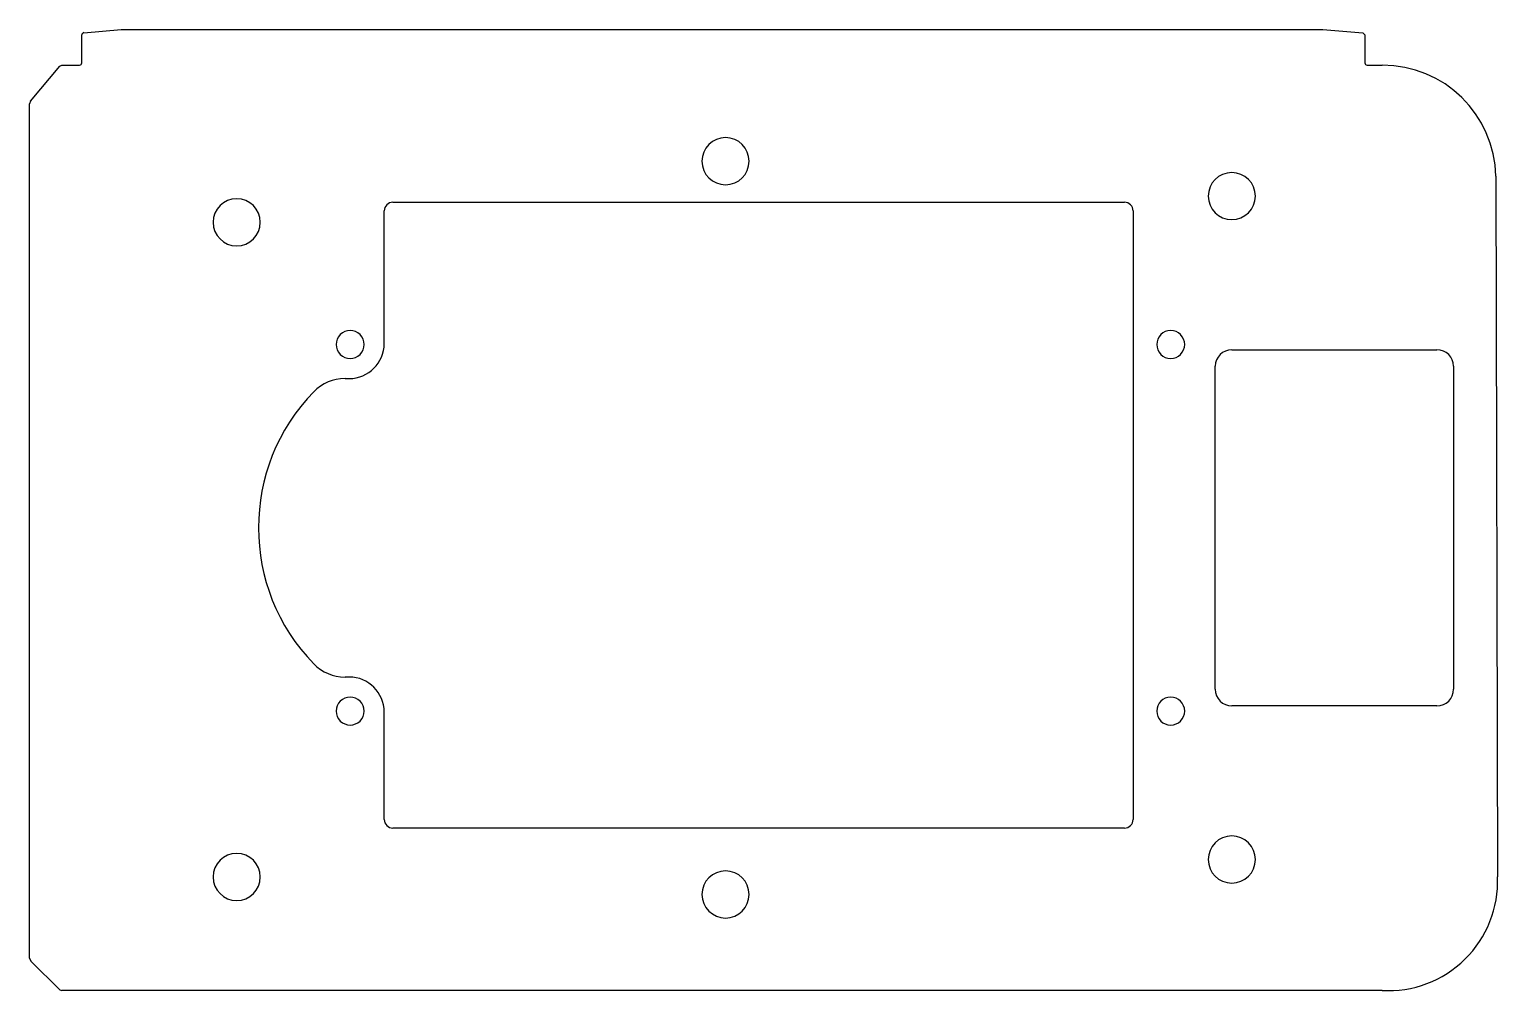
# Model space of a CAD drawing. Header units: millimetres. Extents: x -93 to 75, y -53 to 57.
import ezdxf

# ---------------------------------------------------------------- set-up
doc = ezdxf.new("R2010")
doc.units = ezdxf.units.MM
doc.layers.add('Sketch', color=7, linetype='CONTINUOUS')

msp = doc.modelspace()

# ---------------------------------------------------------------- linework, layer by layer
at = {"layer": 'Sketch'}
for p, q in [((-86.75, 53.25), (-86.75, 56.47)), ((-86.52, 56.72), (-82.25, 57.08)), ((-82.25, 57.08), (-81.84, 57.1)), ((-81.84, 57.1), (55.44, 57.1)), ((55.44, 57.1), (60.02, 56.72)), ((60.02, 56.72), (60.25, 56.47)), ((60.25, 56.47), (60.25, 53.25)), ((-92.63, 48.88), (-89.26, 52.89)), ((-89.26, 52.89), (-89.03, 53)), ((-89.03, 53), (-87, 53)), ((60.5, 53), (62.24, 53)), ((-92.63, 48.88), (-92.75, 48.56)), ((-92.75, -49.29), (-92.75, 48.56)), ((75.25, 40.27), (75.44, -40)), ((-51.1, 37.3), (32.7, 37.3)), ((-52.1, 21.1), (-52.1, 36.3)), ((33.7, 36.3), (33.7, -33.4)), ((45, 20.4), (68.5, 20.4)), ((-56.59, 17.1), (-56.1, 17.1)), ((43.1, -18.5), (43.1, 18.5)), ((70.4, 18.5), (70.4, -18.5)), ((-56.1, -17.1), (-56.59, -17.1)), ((-52.1, -33.4), (-52.1, -21.1)), ((68.5, -20.4), (45, -20.4)), ((32.7, -34.4), (-51.1, -34.4)), ((-92.75, -49.29), (-92.6, -49.65)), ((-89.26, -52.91), (-92.6, -49.65)), ((-89.26, -52.91), (-89.04, -53)), ((62.22, -53), (-89.04, -53))]:
    msp.add_line(p, q, dxfattribs=at)
for centre, radius, start, end in [((-86.46, 56.44), 0.289, 100.6494, 173.2397), ((-87, 53.25), 0.25, -90, 0), ((60.5, 53.25), 0.25, 180, -90), ((62.25, 40), 13, 1.195, 90.0585), ((-13, 42), 2.7, 90, -90), ((-13, 42), 2.7, -90, 90), ((45, 38), 2.7, 90, -90), ((45, 38), 2.7, -90, 90), ((-69, 35), 2.7, 90, -90), ((-69, 35), 2.7, -90, 90), ((-51.1, 36.3), 1, 90, 180), ((32.7, 36.3), 1, 0, 90), ((-56, 21), 1.6, 90, -90), ((-56, 21), 1.6, -90, 90), ((38, 21), 1.6, 90, -90), ((38, 21), 1.6, -90, 90), ((-56.1, 21.1), 4, -90, 0), ((45, 18.5), 1.9, 90, 180), ((68.5, 18.5), 1.9, 0, 90), ((-56.59, 12.1), 5, 90, 135.8307), ((-44.13, 0), 22.37, 135.8307, -135.8307), ((-56.59, -12.1), 5, -135.8307, -90), ((-56.1, -21.1), 4, 0, 90), ((45, -18.5), 1.9, 180, -90), ((68.5, -18.5), 1.9, -90, 0), ((-56, -21), 1.6, 90, -90), ((-56, -21), 1.6, -90, 90), ((38, -21), 1.6, 90, -90), ((38, -21), 1.6, -90, 90), ((-51.1, -33.4), 1, 180, -90), ((32.7, -33.4), 1, -90, 0), ((45, -38), 2.7, 90, -90), ((45, -38), 2.7, -90, 90), ((-69, -40), 2.7, 90, -90), ((-69, -40), 2.7, -90, 90), ((-13, -42), 2.7, 90, -90), ((-13, -42), 2.7, -90, 90), ((62.92, -40.49), 12.53, -93.191, 2.2451)]:
    msp.add_arc(centre, radius, start, end, dxfattribs=at)

doc.saveas('drawing.dxf')
